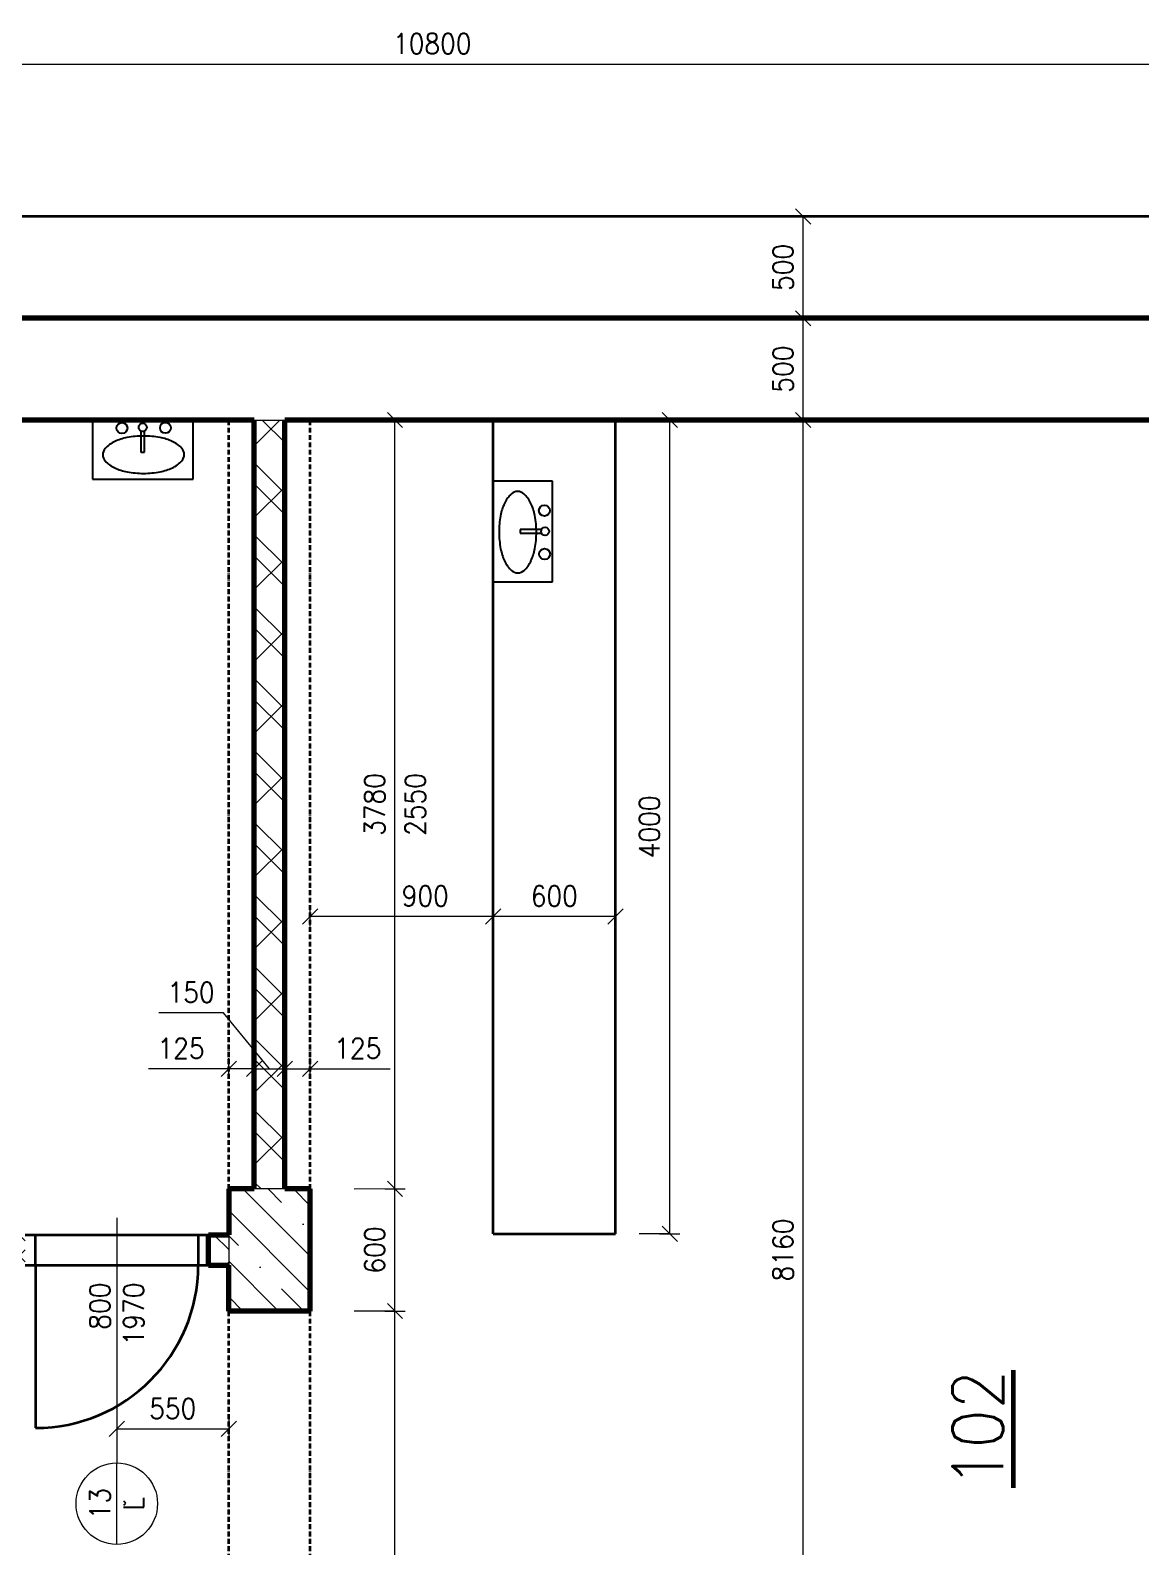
# Model space of a CAD drawing. Header units: millimetres. Extents: x 9557 to 76822, y 14597 to 67378.
# Drawn here: x 20902 to 26358, y 29744 to 37198 of the extents above; entities that cross this region are included whole.
import ezdxf

# ---------------------------------------------------------------- set-up
doc = ezdxf.new("R2010")
doc.units = ezdxf.units.MM
doc.linetypes.add('ACAD_ISO10W100', pattern=[18, 12, -3, 0, -3])
for name, color, linetype, lineweight in [('0.18', 51, 'Continuous', 18), ('0.25', 7, 'Continuous', 25), ('0.35', 6, 'Continuous', 35), ('0.6', 10, 'Continuous', 60), ('0.7', 30, 'Continuous', 70)]:
    doc.layers.add(name, color=color, linetype=linetype, lineweight=lineweight)
doc.styles.add('MyTextStyle', font='romans.shx', dxfattribs={"width": 0.9})
doc.styles.get("Standard").update_dxf_attribs({"font": 'arial.ttf'})
doc.dimstyles.new('Standard SK ext', dxfattribs={"dimtxt": 100, "dimasz": 75, "dimexe": 50, "dimexo": 0, "dimgap": 50, "dimtad": 1, "dimdec": 0, "dimrnd": 5, "dimzin": 0, "dimdsep": 46, "dimtxsty": 'MyTextStyle', "dimblk": 'OBLIQUE', "dimcen": 0, "dimclrd": 51, "dimclre": 51, "dimadec": 0, "dimazin": 0, "dimtfac": 1, "dimtdec": 0, "dimtofl": 0, "dimtmove": 0, "dimatfit": 2, "dimfxl": 500, "dimfxlon": 1, "dimtolj": 1, "dimtzin": 0, "dimlwd": 18, "dimlwe": 18, "dimarcsym": 0})
doc.dimstyles.new('Standard SK int', dxfattribs={"dimtxt": 100, "dimasz": 75, "dimexe": 50, "dimexo": 0, "dimgap": 50, "dimtad": 1, "dimdec": 0, "dimrnd": 5, "dimzin": 0, "dimtxsty": 'MyTextStyle', "dimblk": 'OBLIQUE', "dimcen": 0, "dimclrd": 51, "dimclre": 51, "dimadec": 0, "dimazin": 1, "dimtm": 1e-09, "dimtfac": 1, "dimtdec": 0, "dimtofl": 0, "dimtmove": 0, "dimatfit": 2, "dimfxl": 50, "dimfxlon": 1, "dimtfill": 1, "dimtfillclr": 250, "dimtolj": 1, "dimtzin": 0, "dimlwd": 18, "dimlwe": 18, "dimarcsym": 0})
pattern_1 = [(135, (35925.14, 18320.34), (-353.5534, 2e-14), []), (135, (35925.14, 18570.34), (-353.5534, 2e-14), []), (225, (35925.14, 18320.34), (-5e-14, -353.5534), [])]

# ---------------------------------------------------------------- blocks, each defined once
blk = doc.blocks.new('_Oblique')
at = {"color": 0, "linetype": 'ByBlock', "lineweight": -2}
blk.add_line((-0.5, -0.5), (0.5, 0.5), dxfattribs=at)
blk = doc.blocks.new('*D58')
at = {"layer": '0.25', "color": 51, "linetype": 'Continuous', "lineweight": 18, "transparency": 16777216}
for p, q in [((22644.1, 30902.8), (22744.1, 30902.8)), ((22694.1, 27122.8), (22694.1, 30902.8)), ((22644.1, 27122.8), (22744.1, 27122.8))]:
    blk.add_line(p, q, dxfattribs=at)
at = {"layer": '0.25', "color": 51, "lineweight": 18, "transparency": 16777216, "xscale": 75, "yscale": 75, "zscale": 75}
for p, rotation in [((22694.1, 30902.8), 90), ((22694.1, 27122.8), 270)]:
    blk.add_blockref('_Oblique', p, dxfattribs=dict(at, rotation=rotation))
at = {"layer": '0.25', "color": 0, "transparency": 16777216, "char_height": 100, "attachment_point": 5, "rotation": 90, "style": 'MyTextStyle', "bg_fill": 3, "box_fill_scale": 1.1, "bg_fill_color": 256, "bg_fill_true_color": 13158600, "bg_fill_transparency": 0}
for s, insert in [('\\A1;3780', (22594.1, 29012.8)), ('\\A1;2550', (22794.1, 29012.8))]:
    blk.add_mtext(s, dxfattribs=dict(at, insert=insert))
blk = doc.blocks.new('*D59')
at = {"layer": '0.25', "color": 51, "linetype": 'Continuous', "lineweight": 18, "transparency": 16777216}
for p, q in [((22644.1, 31502.8), (22744.1, 31502.8)), ((22694.1, 30902.8), (22694.1, 31502.8)), ((22644.1, 30902.8), (22744.1, 30902.8))]:
    blk.add_line(p, q, dxfattribs=at)
at = {"layer": '0.25', "color": 51, "lineweight": 18, "transparency": 16777216, "xscale": 75, "yscale": 75, "zscale": 75}
for p, rotation in [((22694.1, 31502.8), 90), ((22694.1, 30902.8), 270)]:
    blk.add_blockref('_Oblique', p, dxfattribs=dict(at, rotation=rotation))
at = {"layer": '0.25', "color": 0, "transparency": 16777216, "insert": (22594.1, 31202.8), "char_height": 100, "attachment_point": 5, "rotation": 90, "style": 'MyTextStyle', "bg_fill": 3, "box_fill_scale": 1.1, "bg_fill_color": 256, "bg_fill_true_color": 13158600, "bg_fill_transparency": 0}
blk.add_mtext('\\A1;600', dxfattribs=at)
blk = doc.blocks.new('*D60')
at = {"layer": '0.25', "color": 51, "linetype": 'Continuous', "lineweight": 18, "transparency": 16777216}
for p, q in [((24650.6, 35782.8), (24750.6, 35782.8)), ((24700.6, 35282.8), (24700.6, 35782.8)), ((24650.6, 35282.8), (24750.6, 35282.8))]:
    blk.add_line(p, q, dxfattribs=at)
at = {"layer": '0.25', "color": 51, "lineweight": 18, "transparency": 16777216, "xscale": 75, "yscale": 75, "zscale": 75}
for p, rotation in [((24700.6, 35782.8), 90), ((24700.6, 35282.8), 270)]:
    blk.add_blockref('_Oblique', p, dxfattribs=dict(at, rotation=rotation))
at = {"layer": '0.25', "color": 0, "transparency": 16777216, "insert": (24600.6, 35532.8), "char_height": 100, "attachment_point": 5, "rotation": 90, "style": 'MyTextStyle', "bg_fill": 3, "box_fill_scale": 1.1, "bg_fill_color": 256, "bg_fill_true_color": 13158600, "bg_fill_transparency": 0}
blk.add_mtext('\\A1;500', dxfattribs=at)
blk = doc.blocks.new('*D61')
at = {"layer": '0.25', "color": 51, "linetype": 'Continuous', "lineweight": 18, "transparency": 16777216}
for p, q in [((24650.6, 35282.8), (24750.6, 35282.8)), ((24700.6, 27122.8), (24700.6, 35282.8)), ((24650.6, 27122.8), (24750.6, 27122.8))]:
    blk.add_line(p, q, dxfattribs=at)
at = {"layer": '0.25', "color": 51, "lineweight": 18, "transparency": 16777216, "xscale": 75, "yscale": 75, "zscale": 75}
for p, rotation in [((24700.6, 35282.8), 90), ((24700.6, 27122.8), 270)]:
    blk.add_blockref('_Oblique', p, dxfattribs=dict(at, rotation=rotation))
at = {"layer": '0.25', "color": 0, "transparency": 16777216, "insert": (24600.6, 31202.8), "char_height": 100, "attachment_point": 5, "rotation": 90, "style": 'MyTextStyle', "bg_fill": 3, "box_fill_scale": 1.1, "bg_fill_color": 256, "bg_fill_true_color": 13158600, "bg_fill_transparency": 0}
blk.add_mtext('\\A1;8160', dxfattribs=at)
blk = doc.blocks.new('*D69')
at = {"layer": '0.25', "color": 51, "linetype": 'Continuous', "lineweight": 18, "transparency": 16777216}
for p, q in [((21877.2, 32043.9), (21877.2, 32143.9)), ((22002.2, 32043.9), (22002.2, 32143.9)), ((21877.2, 32093.9), (21483.6, 32093.9)), ((22002.2, 32093.9), (21877.2, 32093.9))]:
    blk.add_line(p, q, dxfattribs=at)
at = {"layer": '0.25', "color": 51, "lineweight": 18, "transparency": 16777216, "xscale": 75, "yscale": 75, "zscale": 75, "rotation": 180}
blk.add_blockref('_Oblique', (21877.2, 32093.9), dxfattribs=at)
at = {"layer": '0.25', "color": 51, "lineweight": 18, "transparency": 16777216, "xscale": 75, "yscale": 75, "zscale": 75}
blk.add_blockref('_Oblique', (22002.2, 32093.9), dxfattribs=at)
at = {"layer": '0.25', "color": 0, "transparency": 16777216, "insert": (21642.9, 32193.9), "char_height": 100, "attachment_point": 5, "style": 'MyTextStyle', "bg_fill": 3, "box_fill_scale": 1.1, "bg_fill_color": 256, "bg_fill_true_color": 13158600, "bg_fill_transparency": 0}
blk.add_mtext('\\A1;125', dxfattribs=at)
blk = doc.blocks.new('*D70')
at = {"layer": '0.25', "color": 51, "linetype": 'Continuous', "lineweight": 18, "transparency": 16777216}
for p, q in [((21851.5, 32368.9), (21533, 32368.9)), ((22077.2, 32093.9), (21851.5, 32368.9)), ((22002.2, 32043.9), (22002.2, 32143.9)), ((22152.2, 32043.9), (22152.2, 32143.9)), ((22002.2, 32093.9), (22152.2, 32093.9))]:
    blk.add_line(p, q, dxfattribs=at)
at = {"layer": '0.25', "color": 51, "lineweight": 18, "transparency": 16777216, "xscale": 75, "yscale": 75, "zscale": 75, "rotation": 180}
blk.add_blockref('_Oblique', (22002.2, 32093.9), dxfattribs=at)
at = {"layer": '0.25', "color": 51, "lineweight": 18, "transparency": 16777216, "xscale": 75, "yscale": 75, "zscale": 75}
blk.add_blockref('_Oblique', (22152.2, 32093.9), dxfattribs=at)
at = {"layer": '0.25', "color": 0, "transparency": 16777216, "insert": (21692.3, 32468.9), "char_height": 100, "attachment_point": 5, "style": 'MyTextStyle', "bg_fill": 3, "box_fill_scale": 1.1, "bg_fill_color": 256, "bg_fill_true_color": 13158600, "bg_fill_transparency": 0}
blk.add_mtext('\\A1;150', dxfattribs=at)
blk = doc.blocks.new('*D71')
at = {"layer": '0.25', "color": 51, "linetype": 'Continuous', "lineweight": 18, "transparency": 16777216}
for p, q in [((22152.2, 32043.9), (22152.2, 32143.9)), ((22277.2, 32043.9), (22277.2, 32143.9)), ((22152.2, 32093.9), (22277.2, 32093.9)), ((22277.2, 32093.9), (22670.8, 32093.9))]:
    blk.add_line(p, q, dxfattribs=at)
at = {"layer": '0.25', "color": 51, "lineweight": 18, "transparency": 16777216, "xscale": 75, "yscale": 75, "zscale": 75, "rotation": 180}
blk.add_blockref('_Oblique', (22152.2, 32093.9), dxfattribs=at)
at = {"layer": '0.25', "color": 51, "lineweight": 18, "transparency": 16777216, "xscale": 75, "yscale": 75, "zscale": 75}
blk.add_blockref('_Oblique', (22277.2, 32093.9), dxfattribs=at)
at = {"layer": '0.25', "color": 0, "transparency": 16777216, "insert": (22511.5, 32193.9), "char_height": 100, "attachment_point": 5, "style": 'MyTextStyle', "bg_fill": 3, "box_fill_scale": 1.1, "bg_fill_color": 256, "bg_fill_true_color": 13158600, "bg_fill_transparency": 0}
blk.add_mtext('\\A1;125', dxfattribs=at)
blk = doc.blocks.new('*D32')
at = {"layer": '0.25', "color": 51, "linetype": 'Continuous', "lineweight": 18, "transparency": 16777216}
for p, q in [((21327.2, 30373.1), (21327.2, 30273.1)), ((21877.2, 30373.1), (21877.2, 30273.1)), ((21327.2, 30323.1), (21877.2, 30323.1))]:
    blk.add_line(p, q, dxfattribs=at)
at = {"layer": '0.25', "color": 51, "lineweight": 18, "transparency": 16777216, "xscale": 75, "yscale": 75, "zscale": 75, "rotation": 180}
blk.add_blockref('_Oblique', (21327.2, 30323.1), dxfattribs=at)
at = {"layer": '0.25', "color": 51, "lineweight": 18, "transparency": 16777216, "xscale": 75, "yscale": 75, "zscale": 75}
blk.add_blockref('_Oblique', (21877.2, 30323.1), dxfattribs=at)
at = {"layer": '0.25', "color": 0, "transparency": 16777216, "insert": (21602.2, 30423.1), "char_height": 100, "attachment_point": 5, "style": 'MyTextStyle', "bg_fill": 3, "box_fill_scale": 1.1, "bg_fill_color": 256, "bg_fill_true_color": 13158600, "bg_fill_transparency": 0}
blk.add_mtext('\\A1;550', dxfattribs=at)
blk = doc.blocks.new('*D88')
at = {"layer": '0.25', "color": 51, "linetype": 'Continuous', "lineweight": 18, "ltscale": 2, "transparency": 16777216}
for p, q in [((17477.2, 36532.8), (17477.2, 37082.8)), ((28277.2, 36532.8), (28277.2, 37082.8)), ((17477.2, 37032.8), (28277.2, 37032.8))]:
    blk.add_line(p, q, dxfattribs=at)
at = {"layer": '0.25', "color": 51, "lineweight": 18, "ltscale": 2, "transparency": 16777216, "xscale": 75, "yscale": 75, "zscale": 75, "rotation": 180}
blk.add_blockref('_Oblique', (17477.2, 37032.8), dxfattribs=at)
at = {"layer": '0.25', "color": 51, "lineweight": 18, "ltscale": 2, "transparency": 16777216, "xscale": 75, "yscale": 75, "zscale": 75}
blk.add_blockref('_Oblique', (28277.2, 37032.8), dxfattribs=at)
at = {"layer": '0.25', "color": 0, "ltscale": 2, "transparency": 16777216, "insert": (22877.2, 37132.8), "char_height": 100, "attachment_point": 5, "style": 'MyTextStyle', "bg_fill": 3, "box_fill_scale": 1.1, "bg_fill_color": 256, "bg_fill_true_color": 13158600, "bg_fill_transparency": 0}
blk.add_mtext('\\A1;10800', dxfattribs=at)
blk = doc.blocks.new('*D43')
at = {"layer": '0.25', "color": 51, "linetype": 'Continuous', "lineweight": 18, "ltscale": 2, "transparency": 16777216}
for p, q in [((24750.6, 36282.8), (24650.6, 36282.8)), ((24700.6, 35782.8), (24700.6, 36282.8)), ((24650.6, 35782.8), (24750.6, 35782.8))]:
    blk.add_line(p, q, dxfattribs=at)
at = {"layer": '0.25', "color": 51, "lineweight": 18, "ltscale": 2, "transparency": 16777216, "xscale": 75, "yscale": 75, "zscale": 75}
for p, rotation in [((24700.6, 36282.8), 90), ((24700.6, 35782.8), 270)]:
    blk.add_blockref('_Oblique', p, dxfattribs=dict(at, rotation=rotation))
at = {"layer": '0.25', "color": 0, "ltscale": 2, "transparency": 16777216, "insert": (24600.6, 36032.8), "char_height": 100, "attachment_point": 5, "rotation": 90, "style": 'MyTextStyle', "bg_fill": 3, "box_fill_scale": 1.1, "bg_fill_color": 256, "bg_fill_true_color": 13158600, "bg_fill_transparency": 0}
blk.add_mtext('\\A1;500', dxfattribs=at)
blk = doc.blocks.new('*D116')
at = {"layer": '0.25', "color": 51, "linetype": 'Continuous', "lineweight": 18, "ltscale": 2, "transparency": 16777216}
for p, q in [((23994.7, 35282.8), (24094.7, 35282.8)), ((24044.7, 31282.8), (24044.7, 35282.8)), ((23994.7, 31282.8), (24094.7, 31282.8))]:
    blk.add_line(p, q, dxfattribs=at)
at = {"layer": '0.25', "color": 51, "lineweight": 18, "ltscale": 2, "transparency": 16777216, "xscale": 75, "yscale": 75, "zscale": 75}
for p, rotation in [((24044.7, 35282.8), 90), ((24044.7, 31282.8), 270)]:
    blk.add_blockref('_Oblique', p, dxfattribs=dict(at, rotation=rotation))
at = {"layer": '0.25', "color": 0, "ltscale": 2, "transparency": 16777216, "insert": (23944.7, 33282.8), "char_height": 100, "attachment_point": 5, "rotation": 90, "style": 'MyTextStyle', "bg_fill": 3, "box_fill_scale": 1.1, "bg_fill_color": 256, "bg_fill_true_color": 13158600, "bg_fill_transparency": 0}
blk.add_mtext('\\A1;4000', dxfattribs=at)
blk = doc.blocks.new('*D103')
at = {"layer": '0.25', "color": 51, "linetype": 'Continuous', "lineweight": 18, "ltscale": 2, "transparency": 16777216}
for p, q in [((23177.2, 32792.3), (23177.2, 32892.3)), ((23777.2, 32792.3), (23777.2, 32892.3)), ((23777.2, 32842.3), (23177.2, 32842.3))]:
    blk.add_line(p, q, dxfattribs=at)
at = {"layer": '0.25', "color": 51, "lineweight": 18, "ltscale": 2, "transparency": 16777216, "xscale": 75, "yscale": 75, "zscale": 75, "rotation": 180}
blk.add_blockref('_Oblique', (23177.2, 32842.3), dxfattribs=at)
at = {"layer": '0.25', "color": 51, "lineweight": 18, "ltscale": 2, "transparency": 16777216, "xscale": 75, "yscale": 75, "zscale": 75}
blk.add_blockref('_Oblique', (23777.2, 32842.3), dxfattribs=at)
at = {"layer": '0.25', "color": 0, "ltscale": 2, "transparency": 16777216, "insert": (23477.2, 32942.3), "char_height": 100, "attachment_point": 5, "style": 'MyTextStyle', "bg_fill": 3, "box_fill_scale": 1.1, "bg_fill_color": 256, "bg_fill_true_color": 13158600, "bg_fill_transparency": 0}
blk.add_mtext('\\A1;600', dxfattribs=at)
blk = doc.blocks.new('*D104')
at = {"layer": '0.25', "color": 51, "linetype": 'Continuous', "lineweight": 18, "ltscale": 2, "transparency": 16777216}
for p, q in [((22277.2, 32792.3), (22277.2, 32892.3)), ((23177.2, 32792.3), (23177.2, 32892.3)), ((23177.2, 32842.3), (22277.2, 32842.3))]:
    blk.add_line(p, q, dxfattribs=at)
at = {"layer": '0.25', "color": 51, "lineweight": 18, "ltscale": 2, "transparency": 16777216, "xscale": 75, "yscale": 75, "zscale": 75, "rotation": 180}
blk.add_blockref('_Oblique', (22277.2, 32842.3), dxfattribs=at)
at = {"layer": '0.25', "color": 51, "lineweight": 18, "ltscale": 2, "transparency": 16777216, "xscale": 75, "yscale": 75, "zscale": 75}
blk.add_blockref('_Oblique', (23177.2, 32842.3), dxfattribs=at)
at = {"layer": '0.25', "color": 0, "ltscale": 2, "transparency": 16777216, "insert": (22842.9, 32942.3), "char_height": 100, "attachment_point": 5, "style": 'MyTextStyle', "bg_fill": 3, "box_fill_scale": 1.1, "bg_fill_color": 256, "bg_fill_true_color": 13158600, "bg_fill_transparency": 0}
blk.add_mtext('\\A1;900', dxfattribs=at)
blk = doc.blocks.new('A$C15221B2D')
for p, q in [((0, 0.2907), (0, 0.0001)), ((0.4951, 0.2907), (0, 0.2907)), ((0.2386, 0.237), (0.2386, 0.1326)), ((0.2565, 0.1326), (0.2565, 0.2371)), ((0.4951, 0.0001), (0.4951, 0.2907)), ((0.2386, 0.1326), (0.2565, 0.1326)), ((0, 0.0001), (0.4951, 0.0001))]:
    blk.add_line(p, q)
for centre, radius in [((0.1454, 0.2514), 0.0267), ((0.2474, 0.2548), 0.0199), ((0.3591, 0.2522), 0.0268)]:
    blk.add_circle(centre, radius)
for centre, radius, start, end in [((0.0969, 0.1199), 0.0456, 138.07064, 180.12236), ((0.1702, 0.054), 0.1441, 114.78678, 138.07064), ((0.2194, -0.0526), 0.2615, 100.89169, 114.78678), ((0.2521, -0.2225), 0.4345, 90.12236, 100.89169), ((0.2521, -0.2225), 0.4345, 79.35304, 90.12236), ((0.2841, -0.0525), 0.2615, 65.45795, 79.35304), ((0.3329, 0.0544), 0.1441, 42.17409, 65.45795), ((0.4059, 0.1205), 0.0456, 0.12236, 42.17409), ((0.0969, 0.1199), 0.0456, 180.12236, 222.17409), ((0.1699, 0.186), 0.1441, 222.17409, 245.45795), ((0.3326, 0.1863), 0.1441, 294.78678, 318.07064), ((0.4059, 0.1205), 0.0456, 318.07064, 0.12236), ((0.2187, 0.2928), 0.2615, 245.45795, 259.35304), ((0.2507, 0.4629), 0.4345, 259.35304, 270.12236), ((0.2507, 0.4629), 0.4345, 270.12236, 280.89169), ((0.2834, 0.293), 0.2615, 280.89169, 294.78678)]:
    blk.add_arc(centre, radius, start, end)
at = {"flags": 9}
for tag in ['YSIZE', 'XSIZE']:
    blk.add_attdef(tag, (0, 0.0001), '', height=0.0005, dxfattribs=at)
blk = doc.blocks.new('*D106')
at = {"layer": '0.25', "color": 51, "linetype": 'Continuous', "lineweight": 18, "ltscale": 2, "transparency": 16777216}
for p, q in [((22644.1, 35282.8), (22744.1, 35282.8)), ((22694.1, 31502.8), (22694.1, 35282.8)), ((22644.1, 31502.8), (22744.1, 31502.8))]:
    blk.add_line(p, q, dxfattribs=at)
at = {"layer": '0.25', "color": 51, "lineweight": 18, "ltscale": 2, "transparency": 16777216, "xscale": 75, "yscale": 75, "zscale": 75}
for p, rotation in [((22694.1, 35282.8), 90), ((22694.1, 31502.8), 270)]:
    blk.add_blockref('_Oblique', p, dxfattribs=dict(at, rotation=rotation))
at = {"layer": '0.25', "color": 0, "ltscale": 2, "transparency": 16777216, "char_height": 100, "attachment_point": 5, "rotation": 90, "style": 'MyTextStyle', "bg_fill": 3, "box_fill_scale": 1.1, "bg_fill_color": 256, "bg_fill_true_color": 13158600, "bg_fill_transparency": 0}
for s, insert in [('\\A1;3780', (22594.1, 33392.8)), ('\\A1;2550', (22794.1, 33392.8))]:
    blk.add_mtext(s, dxfattribs=dict(at, insert=insert))

msp = doc.modelspace()

# ---------------------------------------------------------------- hatches: boundary and pattern name
at = {"layer": '0.18', "ltscale": 2}
h = msp.add_hatch(dxfattribs=at)
h.set_pattern_fill('MURIVOSTREDNAPEVNOST', color=256, scale=250, angle=90, pattern_type=2)
h.set_pattern_definition(pattern_1)
h.paths.add_polyline_path([(22002.2, 35282.8), (22002.2, 31502.8), (22152.2, 31502.8), (22152.2, 35282.8)])
h = msp.add_hatch(dxfattribs=at)
h.set_pattern_fill('BETONSVYSTUZOU', color=256, scale=300, angle=90, pattern_type=2)
h.set_pattern_definition([(135, (35925.14, 18620.34), (-424.264, 3e-14), []), (135, (35925.14, 18920.34), (-636.396, 212.132), [300, -150, 0, -150]), (135, (35925.14, 19220.34), (-424.264, 3e-14), [])])
h.paths.add_polyline_path([(22002.2, 31502.8), (21877.2, 31502.8), (21877.2, 31277.8), (21877.2, 31127.8), (21877.2, 30902.8), (22277.2, 30902.8), (22277.2, 31502.8), (22152.2, 31502.8)])
h = msp.add_hatch(dxfattribs=at)
h.set_pattern_fill('MURIVOSTREDNAPEVNOST', color=256, scale=250, angle=90, pattern_type=2)
h.set_pattern_definition(pattern_1)
h.paths.add_polyline_path([(21777.2, 31277.8), (21777.2, 31127.8), (21877.2, 31127.8), (21877.2, 31277.8)])
h.paths.add_polyline_path([(17977.2, 31277.8), (17977.2, 31127.8), (20877.2, 31127.8), (20877.2, 31277.8)])

# ---------------------------------------------------------------- linework, layer by layer
at = {"layer": '0.18'}
for p, q in [((22002.2, 35282.8), (22152.2, 35282.8)), ((22152.2, 31502.8), (22002.2, 31502.8)), ((22694.1, 31502.8), (22494.1, 31501.5)), ((21327.2, 31361.1), (21327.2, 30155.8)), ((21877.2, 31277.8), (21877.2, 31127.8)), ((22694.1, 30902.8), (22494.1, 30902.8)), ((21327.2, 29755.8), (21327.2, 30155.8))]:
    msp.add_line(p, q, dxfattribs=at)
at = {"layer": '0.18', "ltscale": 2}
msp.add_line((24044.7, 31282.8), (23894.7, 31282.8), dxfattribs=at)
at = {"layer": '0.18'}
msp.add_circle((21327.2, 29955.8), 200, dxfattribs=at)
at = {"layer": '0.25'}
for p, q in [((21371.6, 29958.2), (21360.9, 29968.8)), ((21360.9, 29947.6), (21371.6, 29958.2))]:
    msp.add_line(p, q, dxfattribs=at)
at = {"layer": '0.35'}
for p, q in [((28777.2, 36282.8), (16977.2, 36282.8)), ((20877.2, 31277.8), (21777.2, 31277.8)), ((20927.2, 31127.8), (20927.2, 31277.8)), ((21727.2, 31277.8), (21727.2, 31127.8)), ((20877.2, 31127.8), (21777.2, 31127.8)), ((20927.2, 31127.8), (20927.2, 30327.8))]:
    msp.add_line(p, q, dxfattribs=at)
at = {"layer": '0.35', "linetype": 'ACAD_ISO10W100', "ltscale": 2}
for p, q in [((21877.2, 31502.8), (21877.2, 35282.8)), ((22277.2, 31502.8), (22277.2, 35282.8)), ((21877.2, 27122.8), (21877.2, 30902.8)), ((22277.2, 27122.8), (22277.2, 30902.8))]:
    msp.add_line(p, q, dxfattribs=at)
at = {"layer": '0.35', "ltscale": 2}
for p, q in [((23177.2, 31282.8), (23177.2, 35282.8)), ((23777.2, 31282.8), (23777.2, 35282.8)), ((23177.2, 31282.8), (23777.2, 31282.8))]:
    msp.add_line(p, q, dxfattribs=at)
at = {"layer": '0.35'}
msp.add_arc((20927.2, 31127.8), 800, 270, 0, dxfattribs=at)
at = {"layer": '0.7'}
for p, q in [((28277.2, 35782.8), (17477.2, 35782.8)), ((22002.2, 35282.8), (18557.2, 35282.8)), ((22002.2, 31502.8), (22002.2, 35282.8)), ((27777.2, 35282.8), (22152.2, 35282.8)), ((22152.2, 31502.8), (22152.2, 35282.8)), ((22002.2, 31502.8), (21877.2, 31502.8)), ((21877.2, 31502.8), (21877.2, 31277.8)), ((22277.2, 31502.8), (22152.2, 31502.8)), ((22277.2, 30902.8), (22277.2, 31502.8)), ((21777.2, 31127.8), (21777.2, 31277.8)), ((21777.2, 31277.8), (21877.2, 31277.8)), ((21777.2, 31127.8), (21877.2, 31127.8)), ((21877.2, 30902.8), (21877.2, 31127.8)), ((22277.2, 30902.8), (21877.2, 30902.8))]:
    msp.add_line(p, q, dxfattribs=at)

# ---------------------------------------------------------------- block references
at = {"color": 7, "xscale": 1000, "yscale": 1000, "zscale": 1000}
for p, rotation in [((21207.1, 34992.1), 359.9999999999999), ((23177.1, 34982.9), 269.9999999999999)]:
    msp.add_blockref('A$C15221B2D', p, dxfattribs=dict(at, rotation=rotation))

# ---------------------------------------------------------------- texts
at = {"layer": '0.25', "char_height": 100, "rotation": 90, "style": 'MyTextStyle'}
for s, width, insert, attachment_point in [('{\\Fromans|c238;800\\P1970}', 313.65, (21327.2, 31042.4), 6), ('{\\Fromans|c238;13\\PL}', 133.187, (21327.2, 29955.8), 5)]:
    msp.add_mtext_dynamic_manual_height_columns(s, width=width, gutter_width=500, heights=[0], dxfattribs=dict(at, insert=insert, attachment_point=attachment_point))
at = {"layer": '0.6', "insert": (25558.2, 30323.2), "char_height": 250, "attachment_point": 5, "rotation": 90, "style": 'MyTextStyle'}
msp.add_mtext('{\\Fromans|c238;\\L102}', dxfattribs=at)

# ---------------------------------------------------------------- next in the draw order: dimensions: what is measured, and where the dimension line sits
at = {"layer": '0.25'}
dim = msp.add_linear_dim(base=(24700.6, 35782.8), p1=(22277.2, 35282.8), p2=(17477.2, 35782.8), angle=90, dimstyle='Standard SK int', override={"dimtmove": 1, "dimtfill": 1}, dxfattribs=at)
dim.commit()
dim.dimension.update_dxf_attribs({"geometry": '*D60', "text_midpoint": (24600.6, 35532.8)})
dim = msp.add_linear_dim(base=(22002.2, 32093.9), p1=(21877.2, 31502.8), p2=(22002.2, 31502.8), angle=0, dimstyle='Standard SK int', dxfattribs=at)
dim.commit()
dim.dimension.update_dxf_attribs({"geometry": '*D69', "text_midpoint": (21642.9, 32093.9), "dimtype": 161})
dim = msp.add_linear_dim(base=(22694.1, 30902.8), p1=(21877.2, 27122.8), p2=(22277.2, 30902.8), angle=90, text='<>\\X2550', dimstyle='Standard SK int', override={"dimtmove": 1, "dimtfill": 1}, dxfattribs=at)
dim.commit()
dim.dimension.update_dxf_attribs({"geometry": '*D58', "text_midpoint": (22694.1, 29012.8)})

# ---------------------------------------------------------------- next in the draw order: dimensions: what is measured, and where the dimension line sits
at = {"layer": '0.25', "ltscale": 2}
dim = msp.add_linear_dim(base=(28277.2, 37032.8), p1=(17477.2, 35782.8), p2=(28277.2, 35782.8), angle=180, dimstyle='Standard SK ext', override={"dimtmove": 1, "dimtfill": 1}, dxfattribs=at)
dim.commit()
dim.dimension.update_dxf_attribs({"geometry": '*D88', "text_midpoint": (22877.2, 37132.8)})
at = {"layer": '0.25'}
dim = msp.add_linear_dim(base=(22152.2, 32093.9), p1=(22002.2, 31502.8), p2=(22152.2, 31502.8), angle=180, dimstyle='Standard SK int', override={"dimtmove": 1, "dimtfill": 1}, dxfattribs=at)
dim.commit()
dim.dimension.update_dxf_attribs({"geometry": '*D70', "text_midpoint": (21801.5, 32368.9), "dimtype": 160})
for base, p1, p2, angle, override, picture, middle in [((22694.1, 31502.8), (22277.2, 30902.8), (22277.2, 31502.8), 90, {"dimtmove": 1, "dimtfill": 1}, '*D59', (22594.1, 31202.8)), ((21877.2, 30323.1), (21327.2, 31127.8), (21877.2, 31127.8), 180, {"dimtfill": 1}, '*D32', (21602.2, 30423.1))]:
    dim = msp.add_linear_dim(base=base, p1=p1, p2=p2, angle=angle, dimstyle='Standard SK int', override=override, dxfattribs=at)
    dim.commit()
    dim.dimension.update_dxf_attribs({"geometry": picture, "text_midpoint": middle})

# ---------------------------------------------------------------- next in the draw order: dimensions: what is measured, and where the dimension line sits
at = {"layer": '0.25', "ltscale": 2}
dim = msp.add_linear_dim(base=(24700.6, 36282.8), p1=(17477.2, 35782.8), p2=(28777.2, 36282.8), angle=90, dimstyle='Standard SK int', override={"dimtmove": 1, "dimtfill": 1}, dxfattribs=at)
dim.commit()
dim.dimension.update_dxf_attribs({"geometry": '*D43', "text_midpoint": (24600.6, 36032.8)})
at = {"layer": '0.25'}
dim = msp.add_linear_dim(base=(24700.6, 35282.8), p1=(22277.2, 27122.8), p2=(22277.2, 35282.8), angle=90, dimstyle='Standard SK int', override={"dimtfill": 1}, dxfattribs=at)
dim.commit()
dim.dimension.update_dxf_attribs({"geometry": '*D61', "text_midpoint": (24600.6, 31202.8)})

# ---------------------------------------------------------------- next in the draw order: dimensions: what is measured, and where the dimension line sits
at = {"layer": '0.25', "ltscale": 2}
dim = msp.add_linear_dim(base=(24044.7, 35282.8), p1=(23777.2, 31282.8), p2=(23777.2, 35282.8), angle=90, dimstyle='Standard SK int', override={"dimtfill": 1}, dxfattribs=at)
dim.commit()
dim.dimension.update_dxf_attribs({"geometry": '*D116', "text_midpoint": (23944.7, 33282.8)})
at = {"layer": '0.25'}
dim = msp.add_linear_dim(base=(22277.2, 32093.9), p1=(22152.2, 31502.8), p2=(22277.2, 31502.8), angle=180, dimstyle='Standard SK int', override={"dimtfill": 1}, dxfattribs=at)
dim.commit()
dim.dimension.update_dxf_attribs({"geometry": '*D71', "text_midpoint": (22511.5, 32093.9), "dimtype": 160})

# ---------------------------------------------------------------- next in the draw order: dimensions: what is measured, and where the dimension line sits
at = {"layer": '0.25', "ltscale": 2}
dim = msp.add_linear_dim(base=(23177.2, 32842.3), p1=(23777.2, 31282.8), p2=(23177.2, 31282.8), angle=180, dimstyle='Standard SK int', override={"dimtfill": 1}, dxfattribs=at)
dim.commit()
dim.dimension.update_dxf_attribs({"geometry": '*D103', "text_midpoint": (23477.2, 32942.3)})

# ---------------------------------------------------------------- next in the draw order: dimensions: what is measured, and where the dimension line sits
dim = msp.add_linear_dim(base=(22277.2, 32842.3), p1=(23177.2, 31282.8), p2=(22277.2, 31502.8), angle=180, dimstyle='Standard SK int', override={"dimtmove": 1, "dimtfill": 1}, dxfattribs=at)
dim.commit()
dim.dimension.update_dxf_attribs({"geometry": '*D104', "text_midpoint": (22842.9, 32842.3), "dimtype": 160})

# ---------------------------------------------------------------- next in the draw order: dimensions: what is measured, and where the dimension line sits
dim = msp.add_linear_dim(base=(22694.1, 35282.8), p1=(22277.2, 31502.8), p2=(22277.2, 35282.8), angle=90, text='<>\\X2550', dimstyle='Standard SK int', override={"dimtmove": 1, "dimtfill": 1}, dxfattribs=at)
dim.commit()
dim.dimension.update_dxf_attribs({"geometry": '*D106', "text_midpoint": (22694.1, 33392.8)})

doc.saveas('drawing.dxf')
